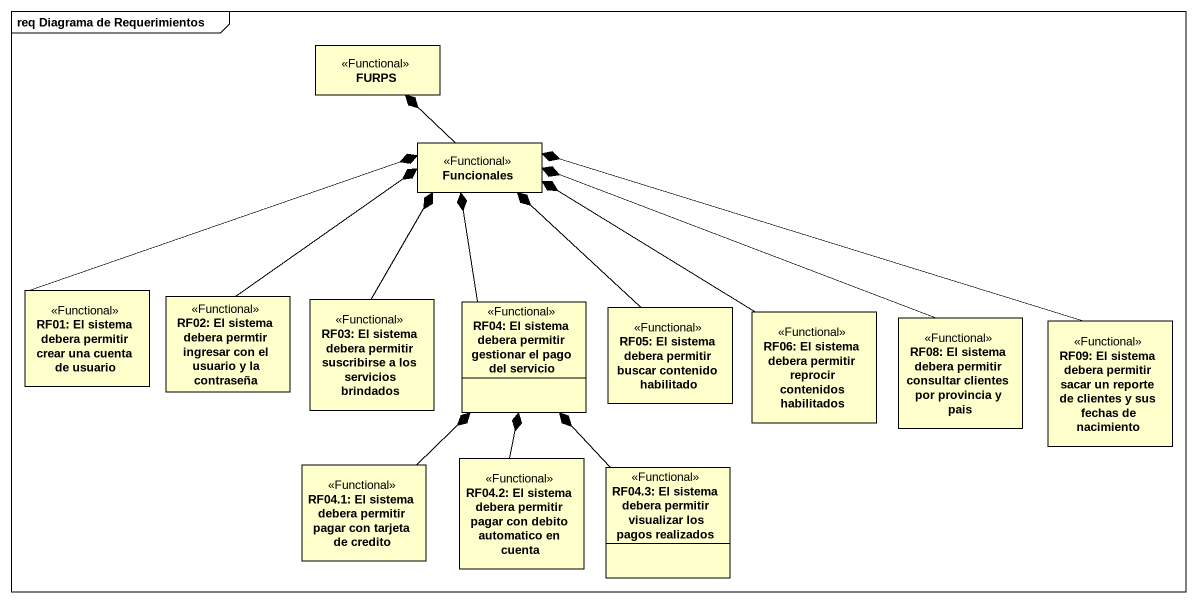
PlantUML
@startuml
mainframe req Diagrama de Requerimientos
hide circle
hide empty members
class FURPS <<Functional>>
class Funcionales <<Functional>>
class "RF01: El sistema debera permitir crear una cuenta de usuario" as RF01_El_sistema_debera <<Functional>>
class "RF02: El sistema debera permtir ingresar con el usuario y la contraseña" as RF02_El_sistema_debera <<Functional>>
class "RF03: El sistema debera permitir suscribirse a los servicios brindados" as RF03_El_sistema_debera <<Functional>>
class "RF04: El sistema debera permitir gestionar el pago del servicio" as RF04_El_sistema_debera <<Functional>>
class "RF05: El sistema debera permitir buscar contenido habilitado" as RF05_El_sistema_debera <<Functional>>
class "RF06: El sistema debera permitir reprocir contenidos habilitados" as RF06_El_sistema_debera <<Functional>>
class "RF08: El sistema debera permitir consultar clientes por provincia y pais" as RF08_El_sistema_debera <<Functional>>
class "RF09: El sistema debera permitir sacar un reporte de clientes y sus fechas de nacimiento" as RF09_El_sistema_debera <<Functional>>
class "RF04.1: El sistema debera permitir pagar con tarjeta de credito" as RF04_1_El_sistema_debera <<Functional>>
class "RF04.2: El sistema debera permitir pagar con debito automatico en cuenta" as RF04_2_El_sistema_debera <<Functional>>
class "RF04.3: El sistema debera permitir visualizar los pagos realizados" as RF04_3_El_sistema_debera <<Functional>>
Funcionales -up-* FURPS
RF01_El_sistema_debera -right-* Funcionales
RF02_El_sistema_debera -up-* Funcionales
RF03_El_sistema_debera -up-* Funcionales
RF04_El_sistema_debera -up-* Funcionales
RF05_El_sistema_debera -up-* Funcionales
RF06_El_sistema_debera -left-* Funcionales
RF08_El_sistema_debera -left-* Funcionales
RF09_El_sistema_debera -left-* Funcionales
RF04_1_El_sistema_debera -up-* RF04_El_sistema_debera
RF04_2_El_sistema_debera -up-* RF04_El_sistema_debera
RF04_3_El_sistema_debera -up-* RF04_El_sistema_debera
@enduml
